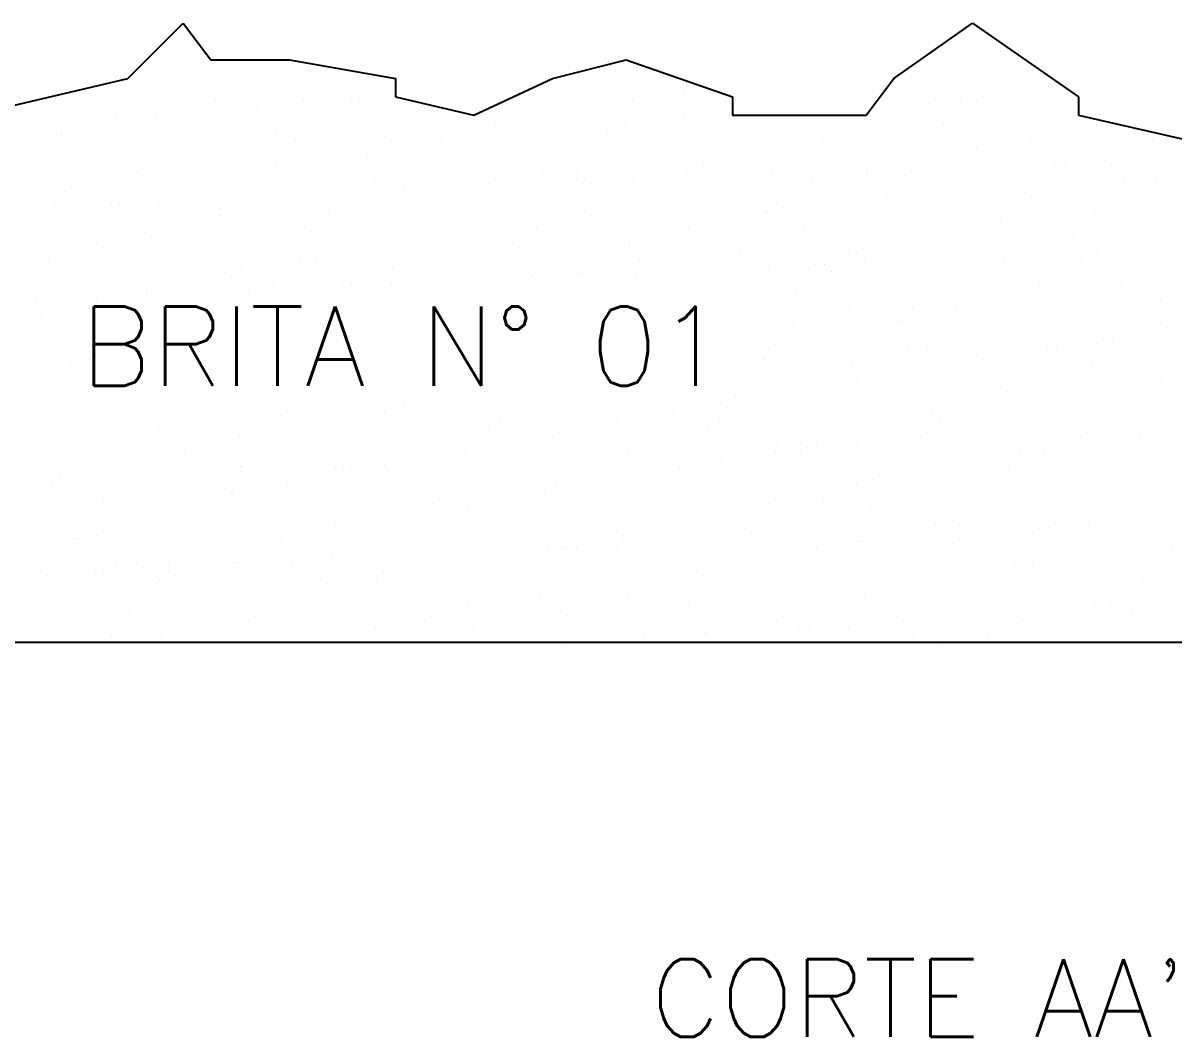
# Model space of a CAD drawing. Header units: millimetres. Extents: x 425 to 646, y 332 to 411.
# Drawn here: x 570.863 to 571.709, y 386.252 to 386.998 of the extents above; entities that cross this region are included whole.
import ezdxf
from ezdxf.enums import TextEntityAlignment as Align

# ---------------------------------------------------------------- set-up
doc = ezdxf.new("R2010")
doc.units = ezdxf.units.MM
doc.layers.add('DETALHES', color=6, linetype='Continuous')
doc.layers.add('nivel', color=4, linetype='Continuous')
doc.styles.add('ROMANS', font='romans.shx', dxfattribs={"height": 0.2})

# ---------------------------------------------------------------- blocks, each defined once
blk = doc.blocks.new('*X16')
at = {"color": 0}
for p, q in [((111.7342, 20.3428), (111.7342, 20.3428)), ((111.7481, 20.3079), (111.7481, 20.3079)), ((111.3269, 20.2509), (111.3269, 20.2509)), ((111.8018, 20.2544), (111.8018, 20.2544)), ((106.0792, 20.1759), (106.0792, 20.1759)), ((106.1772, 20.152), (106.1772, 20.152)), ((111.3088, 20.2105), (111.3088, 20.2105)), ((111.7219, 20.1502), (111.7219, 20.1502)), ((105.77, 20.0601), (105.77, 20.0601)), ((106.7331, 20.0554), (106.7331, 20.0554)), ((108.8928, 20.1045), (108.8928, 20.1045)), ((111.1987, 20.0603), (111.1987, 20.0603)), ((111.2611, 20.063), (111.2611, 20.063)), ((111.5558, 20.0759), (111.5558, 20.0759)), ((111.893, 20.0906), (111.893, 20.0906)), ((111.9554, 20.0933), (111.9554, 20.0933)), ((105.3686, 20.0128), (105.3686, 20.0128)), ((105.9544, 20.0132), (105.9544, 20.0132)), ((106.611, 20.0284), (106.611, 20.0284)), ((108.4534, 20.0072), (108.4534, 20.0072)), ((109.1156, 19.9693), (109.1156, 19.9693)), ((109.1777, 19.9972), (109.1777, 19.9972)), ((109.1781, 19.972), (109.1781, 19.972)), ((109.4728, 19.9849), (109.4728, 19.9849)), ((112.0859, 20.0133), (112.0859, 20.0133)), ((104.9639, 19.9396), (104.9639, 19.9396)), ((105.0668, 19.9106), (105.0668, 19.9106)), ((105.8745, 19.9091), (105.8745, 19.9091)), ((106.0375, 19.9012), (106.0375, 19.9012)), ((106.6784, 19.9026), (106.6784, 19.9026)), ((106.9338, 19.8958), (106.9338, 19.8958)), ((107.3351, 19.9431), (107.3351, 19.9431)), ((107.3898, 19.894), (107.3898, 19.894)), ((108.2901, 19.8946), (108.2901, 19.8946)), ((108.4213, 19.939), (108.4213, 19.939)), ((108.4837, 19.9417), (108.4837, 19.9417)), ((108.7785, 19.9546), (108.7785, 19.9546)), ((109.0978, 19.893), (109.0978, 19.893)), ((109.3075, 19.9179), (109.3075, 19.9179)), ((111.6787, 19.9214), (111.6787, 19.9214)), ((111.8942, 19.9106), (111.8942, 19.9106)), ((105.3068, 19.803), (105.3068, 19.803)), ((105.5981, 19.8038), (105.5981, 19.8038)), ((105.6439, 19.8177), (105.6439, 19.8177)), ((105.7064, 19.8205), (105.7064, 19.8205)), ((106.0011, 19.8333), (106.0011, 19.8333)), ((106.3383, 19.8481), (106.3383, 19.8481)), ((106.4007, 19.8508), (106.4007, 19.8508)), ((106.529, 19.8225), (106.529, 19.8225)), ((106.6954, 19.8637), (106.6954, 19.8637)), ((107.0326, 19.8784), (107.0326, 19.8784)), ((107.0951, 19.8811), (107.0951, 19.8811)), ((108.9002, 19.826), (108.9002, 19.826)), ((109.4782, 19.8047), (109.4782, 19.8047)), ((110.8726, 19.8009), (110.8726, 19.8009)), ((111.2773, 19.8742), (111.2773, 19.8742)), ((111.5134, 19.8785), (111.5134, 19.8785)), ((111.7722, 19.8835), (111.7722, 19.8835)), ((112.3211, 19.877), (112.3211, 19.877)), ((104.942, 19.748), (104.942, 19.748)), ((104.9496, 19.7874), (104.9496, 19.7874)), ((105.0121, 19.7902), (105.0121, 19.7902)), ((105.4761, 19.7768), (105.4761, 19.7768)), ((106.1218, 19.7306), (106.1218, 19.7306)), ((106.5536, 19.74), (106.5536, 19.74)), ((107.1965, 19.7285), (107.1965, 19.7285)), ((107.3185, 19.7555), (107.3185, 19.7555)), ((108.1653, 19.7319), (108.1653, 19.7319)), ((108.4989, 19.7788), (108.4989, 19.7788)), ((109.7769, 19.7239), (109.7769, 19.7239)), ((111.1986, 19.7564), (111.1986, 19.7564)), ((111.3886, 19.7159), (111.3886, 19.7159)), ((104.8621, 19.6439), (104.8621, 19.6439)), ((104.9025, 19.6496), (104.9025, 19.6496)), ((105.666, 19.6374), (105.666, 19.6374)), ((105.7204, 19.6834), (105.7204, 19.6834)), ((106.4737, 19.6358), (106.4737, 19.6358)), ((108.0941, 19.7055), (108.0941, 19.7055)), ((108.9168, 19.6802), (108.9168, 19.6802)), ((109.0389, 19.7073), (109.0389, 19.7073)), ((110.064, 19.6617), (110.064, 19.6617)), ((110.4653, 19.709), (110.4653, 19.709)), ((110.6372, 19.6319), (110.6372, 19.6319)), ((110.7593, 19.659), (110.7593, 19.659)), ((112.4377, 19.6838), (112.4377, 19.6838)), ((105.3156, 19.6101), (105.3156, 19.6101)), ((106.6229, 19.6013), (106.6229, 19.6013)), ((107.2777, 19.6293), (107.2777, 19.6293)), ((107.2855, 19.5663), (107.2855, 19.5663)), ((107.6869, 19.6136), (107.6869, 19.6136)), ((108.0854, 19.6278), (108.0854, 19.6278)), ((108.3433, 19.553), (108.3433, 19.553)), ((108.8893, 19.6213), (108.8893, 19.6213)), ((109.6592, 19.5884), (109.6592, 19.5884)), ((109.697, 19.6198), (109.697, 19.6198)), ((110.501, 19.6133), (110.501, 19.6133)), ((111.3087, 19.6118), (111.3087, 19.6118)), ((112.0304, 19.592), (112.0304, 19.592)), ((112.1126, 19.6053), (112.1126, 19.6053)), ((112.3576, 19.5836), (112.3576, 19.5836)), ((112.4796, 19.6107), (112.4796, 19.6107)), ((112.9204, 19.6037), (112.9204, 19.6037)), ((104.9084, 19.5182), (104.9084, 19.5182)), ((105.5412, 19.4747), (105.5412, 19.4747)), ((106.0615, 19.4769), (106.0615, 19.4769)), ((106.1836, 19.5039), (106.1836, 19.5039)), ((106.8807, 19.493), (106.8807, 19.493)), ((107.1529, 19.4667), (107.1529, 19.4667)), ((109.252, 19.4966), (109.252, 19.4966)), ((110.0637, 19.5048), (110.0637, 19.5048)), ((111.2243, 19.4714), (111.2243, 19.4714)), ((111.6291, 19.5447), (111.6291, 19.5447)), ((112.9054, 19.4646), (112.9054, 19.4646)), ((112.9679, 19.4674), (112.9679, 19.4674)), ((106.4735, 19.4011), (106.4735, 19.4011)), ((107.7819, 19.4286), (107.7819, 19.4286)), ((107.9039, 19.4556), (107.9039, 19.4556)), ((108.7645, 19.4587), (108.7645, 19.4587)), ((108.8506, 19.4493), (108.8506, 19.4493)), ((109.5023, 19.3803), (109.5023, 19.3803)), ((109.6243, 19.4074), (109.6243, 19.4074)), ((110.3762, 19.4507), (110.3762, 19.4507)), ((110.8171, 19.3795), (110.8171, 19.3795)), ((111.1796, 19.3893), (111.1796, 19.3893)), ((111.5167, 19.404), (111.5167, 19.404)), ((111.5792, 19.4067), (111.5792, 19.4067)), ((111.784, 19.4565), (111.784, 19.4565)), ((111.8739, 19.4196), (111.8739, 19.4196)), ((111.9878, 19.4426), (111.9878, 19.4426)), ((112.2111, 19.4343), (112.2111, 19.4343)), ((112.2735, 19.4371), (112.2735, 19.4371)), ((112.5682, 19.4499), (112.5682, 19.4499)), ((104.6536, 19.3721), (104.6536, 19.3721)), ((105.4613, 19.3706), (105.4613, 19.3706)), ((105.4879, 19.3497), (105.4879, 19.3497)), ((106.0722, 19.3539), (106.0722, 19.3539)), ((106.2652, 19.3641), (106.2652, 19.3641)), ((107.073, 19.3626), (107.073, 19.3626)), ((107.2083, 19.3014), (107.2083, 19.3014)), ((107.8769, 19.3561), (107.8769, 19.3561)), ((108.4458, 19.376), (108.4458, 19.376)), ((108.6846, 19.3546), (108.6846, 19.3546)), ((109.0965, 19.2983), (109.0965, 19.2983)), ((109.4337, 19.3131), (109.4337, 19.3131)), ((109.4885, 19.3481), (109.4885, 19.3481)), ((109.4962, 19.3158), (109.4962, 19.3158)), ((109.7909, 19.3287), (109.7909, 19.3287)), ((110.1281, 19.3434), (110.1281, 19.3434)), ((110.1905, 19.3461), (110.1905, 19.3461)), ((110.2963, 19.3465), (110.2963, 19.3465)), ((110.4157, 19.3322), (110.4157, 19.3322)), ((110.4852, 19.359), (110.4852, 19.359)), ((110.8224, 19.3737), (110.8224, 19.3737)), ((110.8848, 19.3764), (110.8848, 19.3764)), ((111.1002, 19.34), (111.1002, 19.34)), ((111.2227, 19.332), (111.2227, 19.332)), ((111.3447, 19.3591), (111.3447, 19.3591)), ((111.9079, 19.3385), (111.9079, 19.3385)), ((112.7119, 19.332), (112.7119, 19.332)), ((112.7894, 19.3544), (112.7894, 19.3544)), ((113.0651, 19.3108), (113.0651, 19.3108)), ((104.9266, 19.2253), (104.9266, 19.2253)), ((105.0486, 19.2523), (105.0486, 19.2523)), ((105.6674, 19.2806), (105.6674, 19.2806)), ((107.0135, 19.2074), (107.0135, 19.2074)), ((107.3507, 19.2221), (107.3507, 19.2221)), ((107.4131, 19.2248), (107.4131, 19.2248)), ((107.6373, 19.2368), (107.6373, 19.2368)), ((107.7079, 19.2377), (107.7079, 19.2377)), ((108.0386, 19.2841), (108.0386, 19.2841)), ((108.045, 19.2524), (108.045, 19.2524)), ((108.1075, 19.2552), (108.1075, 19.2552)), ((108.4022, 19.268), (108.4022, 19.268)), ((108.7394, 19.2828), (108.7394, 19.2828)), ((108.8018, 19.2855), (108.8018, 19.2855)), ((108.9287, 19.2531), (108.9287, 19.2531)), ((110.011, 19.259), (110.011, 19.259)), ((111.9808, 19.2152), (111.9808, 19.2152)), ((112.3822, 19.2625), (112.3822, 19.2625)), ((112.943, 19.2837), (112.943, 19.2837)), ((104.8588, 19.1414), (104.8588, 19.1414)), ((105.2601, 19.1887), (105.2601, 19.1887)), ((105.2677, 19.1312), (105.2677, 19.1312)), ((105.3301, 19.1339), (105.3301, 19.1339)), ((105.6248, 19.1468), (105.6248, 19.1468)), ((105.962, 19.1615), (105.962, 19.1615)), ((106.0245, 19.1642), (106.0245, 19.1642)), ((106.1404, 19.2015), (106.1404, 19.2015)), ((106.3192, 19.1771), (106.3192, 19.1771)), ((106.647, 19.177), (106.647, 19.177)), ((106.6564, 19.1918), (106.6564, 19.1918)), ((106.7188, 19.1945), (106.7188, 19.1945)), ((106.769, 19.204), (106.769, 19.204)), ((107.2325, 19.1635), (107.2325, 19.1635)), ((107.7521, 19.1934), (107.7521, 19.1934)), ((108.3673, 19.1287), (108.3673, 19.1287)), ((108.4894, 19.1557), (108.4894, 19.1557)), ((109.3637, 19.1854), (109.3637, 19.1854)), ((109.6037, 19.1671), (109.6037, 19.1671)), ((110.6491, 19.2049), (110.6491, 19.2049)), ((110.9754, 19.1774), (110.9754, 19.1774)), ((111.5761, 19.1419), (111.5761, 19.1419)), ((112.3695, 19.1566), (112.3695, 19.1566)), ((112.5871, 19.1694), (112.5871, 19.1694)), ((104.6358, 19.1036), (104.6358, 19.1036)), ((104.9305, 19.1165), (104.9305, 19.1165)), ((105.2528, 19.0989), (105.2528, 19.0989)), ((106.0605, 19.0973), (106.0605, 19.0973)), ((106.0734, 19.0498), (106.0734, 19.0498)), ((106.8253, 19.0717), (106.8253, 19.0717)), ((106.8645, 19.0909), (106.8645, 19.0909)), ((107.6722, 19.0893), (107.6722, 19.0893)), ((108.4761, 19.0828), (108.4761, 19.0828)), ((108.7976, 19.0465), (108.7976, 19.0465)), ((109.2024, 19.1198), (109.2024, 19.1198)), ((109.2838, 19.0813), (109.2838, 19.0813)), ((110.0877, 19.0804), (110.0877, 19.0804)), ((110.0878, 19.0748), (110.0878, 19.0748)), ((110.2098, 19.1075), (110.2098, 19.1075)), ((110.8955, 19.0733), (110.8955, 19.0733)), ((111.1688, 19.05), (111.1688, 19.05)), ((111.6994, 19.0668), (111.6994, 19.0668)), ((111.9301, 19.0592), (111.9301, 19.0592)), ((112.5072, 19.0652), (112.5072, 19.0652)), ((106.4239, 19.0244), (106.4239, 19.0244)), ((107.7938, 19.0015), (107.7938, 19.0015)), ((108.3904, 18.9546), (108.3904, 18.9546)), ((110.7675, 19.0028), (110.7675, 19.0028)), ((111.8081, 19.0321), (111.8081, 19.0321)), ((105.128, 18.9362), (105.128, 18.9362)), ((105.512, 18.9254), (105.512, 18.9254)), ((105.6341, 18.9524), (105.6341, 18.9524)), ((106.0191, 18.9511), (106.0191, 18.9511)), ((106.7397, 18.9282), (106.7397, 18.9282)), ((107.2324, 18.8771), (107.2324, 18.8771)), ((107.3544, 18.9041), (107.3544, 18.9041)), ((107.989, 18.9074), (107.989, 18.9074)), ((108.3513, 18.9202), (108.3513, 18.9202)), ((109.5141, 18.9532), (109.5141, 18.9532)), ((109.963, 18.9122), (109.963, 18.9122)), ((110.3627, 18.9295), (110.3627, 18.9295)), ((111.2345, 18.905), (111.2345, 18.905)), ((111.5746, 18.9041), (111.5746, 18.9041)), ((112.3326, 18.8857), (112.3326, 18.8857)), ((112.734, 18.933), (112.734, 18.933)), ((104.9384, 18.7982), (104.9384, 18.7982)), ((105.0481, 18.8321), (105.0481, 18.8321)), ((105.2105, 18.812), (105.2105, 18.812)), ((105.6119, 18.8592), (105.6119, 18.8592)), ((105.852, 18.8256), (105.852, 18.8256)), ((106.6598, 18.8241), (106.6598, 18.8241)), ((107.4637, 18.8176), (107.4637, 18.8176)), ((107.5842, 18.8341), (107.5842, 18.8341)), ((108.2714, 18.8161), (108.2714, 18.8161)), ((108.9528, 18.8288), (108.9528, 18.8288)), ((109.0748, 18.8558), (109.0748, 18.8558)), ((109.0753, 18.8096), (109.0753, 18.8096)), ((109.5541, 18.7903), (109.5541, 18.7903)), ((109.8831, 18.808), (109.8831, 18.808)), ((109.9555, 18.8376), (109.9555, 18.8376)), ((110.687, 18.8015), (110.687, 18.8015)), ((110.7952, 18.8076), (110.7952, 18.8076)), ((111.4947, 18.8), (111.4947, 18.8)), ((111.9278, 18.8124), (111.9278, 18.8124)), ((112.2987, 18.7935), (112.2987, 18.7935)), ((112.8863, 18.7937), (112.8863, 18.7937)), ((112.9549, 18.8567), (112.9549, 18.8567)), ((104.8058, 18.7387), (104.8058, 18.7387)), ((106.6588, 18.7499), (106.6588, 18.7499)), ((107.177, 18.7422), (107.177, 18.7422)), ((108.3792, 18.7016), (108.3792, 18.7016)), ((109.1494, 18.717), (109.1494, 18.717)), ((110.6732, 18.7805), (110.6732, 18.7805)), ((110.8033, 18.7027), (110.8033, 18.7027)), ((111.1405, 18.7175), (111.1405, 18.7175)), ((111.2029, 18.7202), (111.2029, 18.7202)), ((111.4976, 18.733), (111.4976, 18.733)), ((111.5206, 18.7205), (111.5206, 18.7205)), ((111.8348, 18.7478), (111.8348, 18.7478)), ((111.8973, 18.7505), (111.8973, 18.7505)), ((112.192, 18.7634), (112.192, 18.7634)), ((112.3935, 18.7322), (112.3935, 18.7322)), ((112.5156, 18.7593), (112.5156, 18.7593)), ((112.5292, 18.7781), (112.5292, 18.7781)), ((112.5916, 18.7808), (112.5916, 18.7808)), ((105.7272, 18.663), (105.7272, 18.663)), ((106.0975, 18.6255), (106.0975, 18.6255)), ((106.2195, 18.6525), (106.2195, 18.6525)), ((106.3709, 18.6216), (106.3709, 18.6216)), ((106.7757, 18.6949), (106.7757, 18.6949)), ((107.3389, 18.655), (107.3389, 18.655)), ((108.7421, 18.6251), (108.7421, 18.6251)), ((108.9506, 18.6469), (108.9506, 18.6469)), ((109.0575, 18.6265), (109.0575, 18.6265)), ((109.1199, 18.6292), (109.1199, 18.6292)), ((109.4146, 18.6421), (109.4146, 18.6421)), ((109.7518, 18.6568), (109.7518, 18.6568)), ((109.8142, 18.6595), (109.8142, 18.6595)), ((110.0996, 18.6534), (110.0996, 18.6534)), ((110.109, 18.6724), (110.109, 18.6724)), ((110.4461, 18.6871), (110.4461, 18.6871)), ((110.5086, 18.6899), (110.5086, 18.6899)), ((110.5622, 18.6389), (110.5622, 18.6389)), ((111.1192, 18.6733), (111.1192, 18.6733)), ((112.1739, 18.6309), (112.1739, 18.6309)), ((104.8396, 18.5604), (104.8396, 18.5604)), ((105.6473, 18.5589), (105.6473, 18.5589)), ((106.4513, 18.5524), (106.4513, 18.5524)), ((106.9744, 18.5356), (106.9744, 18.5356)), ((107.0369, 18.5383), (107.0369, 18.5383)), ((107.259, 18.5508), (107.259, 18.5508)), ((107.3316, 18.5512), (107.3316, 18.5512)), ((107.6688, 18.5659), (107.6688, 18.5659)), ((107.7312, 18.5686), (107.7312, 18.5686)), ((107.8178, 18.5772), (107.8178, 18.5772)), ((107.9399, 18.6042), (107.9399, 18.6042)), ((108.0259, 18.5815), (108.0259, 18.5815)), ((108.0629, 18.5443), (108.0629, 18.5443)), ((108.3408, 18.5779), (108.3408, 18.5779)), ((108.3631, 18.5962), (108.3631, 18.5962)), ((108.4256, 18.5989), (108.4256, 18.5989)), ((108.7203, 18.6118), (108.7203, 18.6118)), ((108.8707, 18.5428), (108.8707, 18.5428)), ((109.6602, 18.556), (109.6602, 18.556)), ((109.6746, 18.5363), (109.6746, 18.5363)), ((110.4823, 18.5348), (110.4823, 18.5348)), ((110.7145, 18.6), (110.7145, 18.6)), ((111.82, 18.6051), (111.82, 18.6051)), ((112.6844, 18.5562), (112.6844, 18.5562)), ((104.9539, 18.4473), (104.9539, 18.4473)), ((105.5239, 18.4983), (105.5239, 18.4983)), ((105.5623, 18.4825), (105.5623, 18.4825)), ((105.5858, 18.4749), (105.5858, 18.4749)), ((105.6482, 18.4777), (105.6482, 18.4777)), ((105.9429, 18.4905), (105.9429, 18.4905)), ((105.9637, 18.5297), (105.9637, 18.5297)), ((106.2801, 18.5052), (106.2801, 18.5052)), ((106.3425, 18.508), (106.3425, 18.508)), ((106.6373, 18.5208), (106.6373, 18.5208)), ((107.936, 18.5046), (107.936, 18.5046)), ((109.5382, 18.5289), (109.5382, 18.5289)), ((109.9059, 18.4608), (109.9059, 18.4608)), ((110.3072, 18.5081), (110.3072, 18.5081)), ((111.2586, 18.4806), (111.2586, 18.4806)), ((111.2862, 18.5283), (111.2862, 18.5283)), ((111.3806, 18.5077), (111.3806, 18.5077)), ((112.094, 18.5268), (112.094, 18.5268)), ((112.2796, 18.4829), (112.2796, 18.4829)), ((112.8979, 18.5203), (112.8979, 18.5203)), ((104.7148, 18.3977), (104.7148, 18.3977)), ((104.8914, 18.4446), (104.8914, 18.4446)), ((104.9625, 18.3739), (104.9625, 18.3739)), ((105.0845, 18.4009), (105.0845, 18.4009)), ((105.1575, 18.4092), (105.1575, 18.4092)), ((111.1614, 18.3657), (111.1614, 18.3657)), ((111.8723, 18.3911), (111.8723, 18.3911)), ((112.979, 18.4323), (112.979, 18.4323)), ((104.6349, 18.2936), (104.6349, 18.2936)), ((104.7503, 18.3173), (104.7503, 18.3173)), ((110.685, 18.3535), (110.685, 18.3535)), ((111.471, 18.3438), (111.471, 18.3438)), ((112.4054, 18.3052), (112.4054, 18.3052)), ((112.7731, 18.3576), (112.7731, 18.3576)), ((110.1236, 18.229), (110.1236, 18.229)), ((110.2457, 18.2561), (110.2457, 18.2561)), ((110.2738, 18.2631), (110.2738, 18.2631)), ((111.0662, 18.2705), (111.0662, 18.2705)), ((111.0815, 18.2615), (111.0815, 18.2615)), ((111.8855, 18.255), (111.8855, 18.255)), ((111.9661, 18.2078), (111.9661, 18.2078)), ((112.6932, 18.2535), (112.6932, 18.2535)), ((113.0361, 18.2268), (113.0361, 18.2268)), ((110.2576, 18.1314), (110.2576, 18.1314)), ((110.659, 18.1786), (110.659, 18.1786)), ((111.844, 18.1807), (111.844, 18.1807)), ((112.6313, 18.1535), (112.6313, 18.1535)), ((112.8472, 18.1218), (112.8472, 18.1218)), ((112.9097, 18.1246), (112.9097, 18.1246)), ((109.8529, 18.0581), (109.8529, 18.0581)), ((110.149, 18.1004), (110.149, 18.1004)), ((110.7642, 18.0309), (110.7642, 18.0309)), ((110.8267, 18.0336), (110.8267, 18.0336)), ((111.1214, 18.0465), (111.1214, 18.0465)), ((111.2705, 18.0536), (111.2705, 18.0536)), ((111.4586, 18.0612), (111.4586, 18.0612)), ((111.521, 18.0639), (111.521, 18.0639)), ((111.7607, 18.0924), (111.7607, 18.0924)), ((111.8157, 18.0768), (111.8157, 18.0768)), ((112.1529, 18.0915), (112.1529, 18.0915)), ((112.2153, 18.0942), (112.2153, 18.0942)), ((112.2241, 18.0616), (112.2241, 18.0616)), ((112.5101, 18.1071), (112.5101, 18.1071)), ((104.7007, 17.9406), (104.7007, 17.9406)), ((104.9744, 17.9468), (104.9744, 17.9468)), ((105.102, 17.9878), (105.102, 17.9878)), ((109.7327, 17.9858), (109.7327, 17.9858)), ((110.0691, 17.9963), (110.0691, 17.9963)), ((110.0699, 18.0006), (110.0699, 18.0006)), ((110.1323, 18.0033), (110.1323, 18.0033)), ((110.427, 18.0162), (110.427, 18.0162)), ((110.8311, 17.9562), (110.8311, 17.9562)), ((110.873, 17.9898), (110.873, 17.9898)), ((111.418, 17.941), (111.418, 17.941)), ((111.6808, 17.9883), (111.6808, 17.9883)), ((111.8227, 18.0143), (111.8227, 18.0143)), ((112.4847, 17.9818), (112.4847, 17.9818)), ((112.9908, 18.0053), (112.9908, 18.0053)), ((110.7091, 17.9291), (110.7091, 17.9291)), ((112.4295, 17.8808), (112.4295, 17.8808)), ((112.5515, 17.9079), (112.5515, 17.9079)), ((104.8723, 17.7736), (104.8723, 17.7736)), ((105.2095, 17.7884), (105.2095, 17.7884)), ((110.1355, 17.8019), (110.1355, 17.8019)), ((110.6094, 17.8019), (110.6094, 17.8019)), ((110.7482, 17.8272), (110.7482, 17.8272)), ((111.0107, 17.8491), (111.0107, 17.8491)), ((112.3599, 17.8191), (112.3599, 17.8191)), ((112.9831, 17.824), (112.9831, 17.824)), ((105.0256, 17.7486), (105.0256, 17.7486)), ((109.6962, 17.7045), (109.6962, 17.7045)), ((109.8606, 17.7246), (109.8606, 17.7246)), ((110.2046, 17.7286), (110.2046, 17.7286)), ((110.6683, 17.723), (110.6683, 17.723)), ((111.4723, 17.7165), (111.4723, 17.7165)), ((111.8559, 17.7537), (111.8559, 17.7537)), ((112.1745, 17.6848), (112.1745, 17.6848)), ((112.28, 17.715), (112.28, 17.715)), ((112.5759, 17.7321), (112.5759, 17.7321)), ((105.0524, 17.6111), (105.0524, 17.6111)), ((105.5598, 17.6469), (105.5598, 17.6469)), ((107.4261, 17.6332), (107.4261, 17.6332)), ((109.7974, 17.6367), (109.7974, 17.6367)), ((111.2945, 17.6292), (111.2945, 17.6292)), ((111.4166, 17.6563), (111.4166, 17.6563)), ((111.7697, 17.6115), (111.7697, 17.6115)), ((104.6477, 17.5378), (104.6477, 17.5378)), ((104.9008, 17.586), (104.9008, 17.586)), ((104.9984, 17.5225), (104.9984, 17.5225)), ((105.1205, 17.5495), (105.1205, 17.5495)), ((106.5125, 17.578), (106.5125, 17.578)), ((107.0189, 17.5413), (107.0189, 17.5413)), ((107.2802, 17.5986), (107.2802, 17.5986)), ((108.1242, 17.57), (108.1242, 17.57)), ((108.9913, 17.5161), (108.9913, 17.5161)), ((109.0006, 17.5503), (109.0006, 17.5503)), ((109.396, 17.5894), (109.396, 17.5894)), ((109.7358, 17.5619), (109.7358, 17.5619)), ((111.3475, 17.5539), (111.3475, 17.5539)), ((111.3625, 17.5197), (111.3625, 17.5197)), ((112.9591, 17.5459), (112.9591, 17.5459)), ((113.0149, 17.5809), (113.0149, 17.5809)), ((104.8209, 17.4819), (104.8209, 17.4819)), ((105.6249, 17.4754), (105.6249, 17.4754)), ((106.4326, 17.4739), (106.4326, 17.4739)), ((106.6176, 17.494), (106.6176, 17.494)), ((106.7188, 17.4742), (106.7188, 17.4742)), ((106.8409, 17.5012), (106.8409, 17.5012)), ((107.2365, 17.4674), (107.2365, 17.4674)), ((108.0443, 17.4658), (108.0443, 17.4658)), ((108.5612, 17.4529), (108.5612, 17.4529)), ((108.8482, 17.4593), (108.8482, 17.4593)), ((109.6559, 17.4578), (109.6559, 17.4578)), ((110.4598, 17.4513), (110.4598, 17.4513)), ((110.7209, 17.502), (110.7209, 17.502)), ((110.9611, 17.4724), (110.9611, 17.4724)), ((111.2676, 17.4498), (111.2676, 17.4498)), ((112.0715, 17.4433), (112.0715, 17.4433)), ((112.4413, 17.4538), (112.4413, 17.4538)), ((112.471, 17.4353), (112.471, 17.4353)), ((112.5334, 17.438), (112.5334, 17.438)), ((112.8281, 17.4509), (112.8281, 17.4509)), ((112.8792, 17.4418), (112.8792, 17.4418)), ((106.1452, 17.347), (106.1452, 17.347)), ((106.2128, 17.4207), (106.2128, 17.4207)), ((108.1827, 17.377), (108.1827, 17.377)), ((108.4392, 17.4259), (108.4392, 17.4259)), ((108.584, 17.4243), (108.584, 17.4243)), ((110.1596, 17.3776), (110.1596, 17.3776)), ((110.2816, 17.4047), (110.2816, 17.4047)), ((110.4504, 17.347), (110.4504, 17.347)), ((110.5564, 17.3991), (110.5564, 17.3991)), ((110.7451, 17.3599), (110.7451, 17.3599)), ((111.0823, 17.3746), (111.0823, 17.3746)), ((111.1447, 17.3774), (111.1447, 17.3774)), ((111.4395, 17.3902), (111.4395, 17.3902)), ((111.7766, 17.4049), (111.7766, 17.4049)), ((111.8391, 17.4077), (111.8391, 17.4077)), ((112.002, 17.3564), (112.002, 17.3564)), ((112.1338, 17.4205), (112.1338, 17.4205)), ((112.5263, 17.3554), (112.5263, 17.3554)), ((112.9276, 17.4026), (112.9276, 17.4026)), ((105.4042, 17.2816), (105.4042, 17.2816)), ((105.5001, 17.3127), (105.5001, 17.3127)), ((105.8056, 17.3289), (105.8056, 17.3289)), ((107.1117, 17.3047), (107.1117, 17.3047)), ((107.7779, 17.3037), (107.7779, 17.3037)), ((107.8656, 17.2987), (107.8656, 17.2987)), ((108.6621, 17.269), (108.6621, 17.269)), ((108.7234, 17.2967), (108.7234, 17.2967)), ((108.9993, 17.2837), (108.9993, 17.2837)), ((109.0617, 17.2864), (109.0617, 17.2864)), ((109.3564, 17.2993), (109.3564, 17.2993)), ((109.6936, 17.314), (109.6936, 17.314)), ((109.7561, 17.3167), (109.7561, 17.3167)), ((110.0508, 17.3296), (110.0508, 17.3296)), ((110.1491, 17.3072), (110.1491, 17.3072)), ((110.335, 17.2887), (110.335, 17.2887)), ((110.388, 17.3443), (110.388, 17.3443)), ((111.88, 17.3293), (111.88, 17.3293)), ((111.9467, 17.2807), (111.9467, 17.2807)), ((112.1215, 17.2821), (112.1215, 17.2821)), ((104.9994, 17.2083), (104.9994, 17.2083)), ((105.4202, 17.2086), (105.4202, 17.2086)), ((105.5839, 17.2226), (105.5839, 17.2226)), ((105.7059, 17.2496), (105.7059, 17.2496)), ((106.2241, 17.2021), (106.2241, 17.2021)), ((106.5791, 17.178), (106.5791, 17.178)), ((106.9163, 17.1927), (106.9163, 17.1927)), ((106.9787, 17.1955), (106.9787, 17.1955)), ((107.0318, 17.2006), (107.0318, 17.2006)), ((107.2734, 17.2083), (107.2734, 17.2083)), ((107.3707, 17.2118), (107.3707, 17.2118)), ((107.4263, 17.2013), (107.4263, 17.2013)), ((107.6106, 17.2231), (107.6106, 17.2231)), ((107.673, 17.2258), (107.673, 17.2258)), ((107.8358, 17.1941), (107.8358, 17.1941)), ((107.9678, 17.2387), (107.9678, 17.2387)), ((108.3049, 17.2534), (108.3049, 17.2534)), ((108.3674, 17.2561), (108.3674, 17.2561)), ((108.6435, 17.1926), (108.6435, 17.1926)), ((109.343, 17.1867), (109.343, 17.1867)), ((109.4474, 17.1861), (109.4474, 17.1861)), ((109.586, 17.2504), (109.586, 17.2504)), ((109.7478, 17.26), (109.7478, 17.26)), ((110.2551, 17.1845), (110.2551, 17.1845)), ((111.0591, 17.1781), (111.0591, 17.1781)), ((111.3064, 17.2022), (111.3064, 17.2022)), ((111.7142, 17.1902), (111.7142, 17.1902)), ((104.8332, 17.1018), (104.8332, 17.1018)), ((104.8957, 17.1045), (104.8957, 17.1045)), ((105.0103, 17.0954), (105.0103, 17.0954)), ((105.1904, 17.1174), (105.1904, 17.1174)), ((105.5276, 17.1321), (105.5276, 17.1321)), ((105.59, 17.1348), (105.59, 17.1348)), ((105.8847, 17.1477), (105.8847, 17.1477)), ((106.2219, 17.1624), (106.2219, 17.1624)), ((106.2844, 17.1652), (106.2844, 17.1652)), ((106.9693, 17.1645), (106.9693, 17.1645)), ((107.3043, 17.1743), (107.3043, 17.1743)), ((108.9358, 17.0948), (108.9358, 17.0948)), ((109.0246, 17.126), (109.0246, 17.126)), ((109.1467, 17.153), (109.1467, 17.153)), ((110.8671, 17.1048), (110.8671, 17.1048)), ((111.3129, 17.1429), (111.3129, 17.1429)), ((111.8668, 17.1765), (111.8668, 17.1765)), ((112.6707, 17.17), (112.6707, 17.17)), ((113.0268, 17.1539), (113.0268, 17.1539)), ((106.0993, 17.0395), (106.0993, 17.0395)), ((106.5645, 17.0913), (106.5645, 17.0913)), ((106.7307, 17.0471), (106.7307, 17.0471)), ((107.711, 17.0315), (107.711, 17.0315)), ((108.5344, 17.0475), (108.5344, 17.0475)), ((109.3226, 17.0234), (109.3226, 17.0234)), ((110.745, 17.0777), (110.745, 17.0777)), ((110.9081, 17.0696), (110.9081, 17.0696)), ((110.9343, 17.0154), (110.9343, 17.0154)), ((112.4654, 17.0294), (112.4654, 17.0294)), ((112.5874, 17.0565), (112.5874, 17.0565)), ((112.878, 17.0259), (112.878, 17.0259)), ((105.2117, 16.9369), (105.2117, 16.9369)), ((105.756, 16.9521), (105.756, 16.9521)), ((106.0194, 16.9354), (106.0194, 16.9354)), ((106.1573, 16.9994), (106.1573, 16.9994)), ((106.2913, 16.9497), (106.2913, 16.9497)), ((106.8233, 16.9289), (106.8233, 16.9289)), ((107.6311, 16.9273), (107.6311, 16.9273)), ((108.1296, 16.9742), (108.1296, 16.9742)), ((108.4511, 16.9988), (108.4511, 16.9988)), ((110.0995, 16.9305), (110.0995, 16.9305)), ((110.1714, 16.9505), (110.1714, 16.9505)), ((110.5009, 16.9777), (110.5009, 16.9777)), ((112.4732, 16.9526), (112.4732, 16.9526)), ((112.5459, 17.0074), (112.5459, 17.0074)), ((105.3512, 16.8788), (105.3512, 16.8788)), ((106.1693, 16.9227), (106.1693, 16.9227)), ((107.7224, 16.8823), (107.7224, 16.8823)), ((107.8897, 16.8744), (107.8897, 16.8744)), ((108.0117, 16.9014), (108.0117, 16.9014)), ((108.435, 16.9208), (108.435, 16.9208)), ((109.2427, 16.9193), (109.2427, 16.9193)), ((109.6948, 16.8572), (109.6948, 16.8572)), ((109.7321, 16.8531), (109.7321, 16.8531)), ((110.0466, 16.9128), (110.0466, 16.9128)), ((110.8544, 16.9113), (110.8544, 16.9113)), ((111.6583, 16.9048), (111.6583, 16.9048)), ((111.8918, 16.9023), (111.8918, 16.9023)), ((112.066, 16.8607), (112.066, 16.8607)), ((112.466, 16.9033), (112.466, 16.9033)), ((104.9439, 16.7869), (104.9439, 16.7869)), ((105.0869, 16.7743), (105.0869, 16.7743)), ((105.5957, 16.7955), (105.5957, 16.7955)), ((106.6985, 16.7662), (106.6985, 16.7662)), ((106.9163, 16.7618), (106.9163, 16.7618)), ((107.3211, 16.8351), (107.3211, 16.8351)), ((108.3102, 16.7582), (108.3102, 16.7582)), ((109.2875, 16.7653), (109.2875, 16.7653)), ((109.6101, 16.8261), (109.6101, 16.8261)), ((111.3305, 16.7778), (111.3305, 16.7778)), ((111.4525, 16.8049), (111.4525, 16.8049)), ((111.6646, 16.8134), (111.6646, 16.8134)), ((112.4519, 16.7643), (112.4519, 16.7643)), ((112.789, 16.779), (112.789, 16.779)), ((112.8515, 16.7817), (112.8515, 16.7817)), ((105.007, 16.6701), (105.007, 16.6701)), ((105.0344, 16.671), (105.0344, 16.671)), ((105.1564, 16.6981), (105.1564, 16.6981)), ((106.5091, 16.6699), (106.5091, 16.6699)), ((107.3161, 16.7472), (107.3161, 16.7472)), ((108.8862, 16.718), (108.8862, 16.718)), ((109.0365, 16.6989), (109.0365, 16.6989)), ((109.9219, 16.7502), (109.9219, 16.7502)), ((110.3689, 16.6733), (110.3689, 16.6733)), ((110.706, 16.6881), (110.706, 16.6881)), ((110.7685, 16.6908), (110.7685, 16.6908)), ((111.0632, 16.7037), (111.0632, 16.7037)), ((111.2599, 16.7401), (111.2599, 16.7401)), ((111.4004, 16.7184), (111.4004, 16.7184)), ((111.4628, 16.7211), (111.4628, 16.7211)), ((111.5335, 16.7422), (111.5335, 16.7422)), ((111.7575, 16.734), (111.7575, 16.734)), ((112.0947, 16.7487), (112.0947, 16.7487)), ((112.1571, 16.7514), (112.1571, 16.7514)), ((113.0508, 16.7295), (113.0508, 16.7295)), ((105.8109, 16.6636), (105.8109, 16.6636)), ((106.1077, 16.6226), (106.1077, 16.6226)), ((106.6186, 16.6621), (106.6186, 16.6621)), ((106.7547, 16.6228), (106.7547, 16.6228)), ((106.8768, 16.6498), (106.8768, 16.6498)), ((107.4226, 16.6556), (107.4226, 16.6556)), ((108.2303, 16.6541), (108.2303, 16.6541)), ((108.4814, 16.6447), (108.4814, 16.6447)), ((108.5972, 16.6015), (108.5972, 16.6015)), ((108.623, 16.5971), (108.623, 16.5971)), ((108.6855, 16.5998), (108.6855, 16.5998)), ((108.9802, 16.6127), (108.9802, 16.6127)), ((109.0342, 16.6476), (109.0342, 16.6476)), ((109.3174, 16.6274), (109.3174, 16.6274)), ((109.3798, 16.6302), (109.3798, 16.6302)), ((109.6745, 16.643), (109.6745, 16.643)), ((109.842, 16.6461), (109.842, 16.6461)), ((110.0117, 16.6578), (110.0117, 16.6578)), ((110.0741, 16.6605), (110.0741, 16.6605)), ((110.4513, 16.601), (110.4513, 16.601)), ((110.6459, 16.6396), (110.6459, 16.6396)), ((110.7569, 16.6506), (110.7569, 16.6506)), ((110.8526, 16.6483), (110.8526, 16.6483)), ((111.4536, 16.638), (111.4536, 16.638)), ((112.2575, 16.6315), (112.2575, 16.6315)), ((112.4773, 16.6024), (112.4773, 16.6024)), ((112.825, 16.6231), (112.825, 16.6231)), ((113.0653, 16.63), (113.0653, 16.63)), ((105.6861, 16.501), (105.6861, 16.501)), ((105.7029, 16.5493), (105.7029, 16.5493)), ((106.54, 16.5062), (106.54, 16.5062)), ((106.6024, 16.5089), (106.6024, 16.5089)), ((106.8972, 16.5218), (106.8972, 16.5218)), ((107.2343, 16.5365), (107.2343, 16.5365)), ((107.2968, 16.5392), (107.2968, 16.5392)), ((107.5915, 16.5521), (107.5915, 16.5521)), ((107.6728, 16.5056), (107.6728, 16.5056)), ((107.9287, 16.5668), (107.9287, 16.5668)), ((107.9911, 16.5695), (107.9911, 16.5695)), ((108.0742, 16.5529), (108.0742, 16.5529)), ((108.2858, 16.5824), (108.2858, 16.5824)), ((108.4751, 16.5745), (108.4751, 16.5745)), ((110.0465, 16.5277), (110.0465, 16.5277)), ((110.1955, 16.5262), (110.1955, 16.5262)), ((110.3175, 16.5532), (110.3175, 16.5532)), ((112.0379, 16.505), (112.0379, 16.505)), ((112.4178, 16.5312), (112.4178, 16.5312)), ((104.8141, 16.4308), (104.8141, 16.4308)), ((105.1513, 16.4455), (105.1513, 16.4455)), ((105.2138, 16.4483), (105.2138, 16.4483)), ((105.2957, 16.4574), (105.2957, 16.4574)), ((105.5085, 16.4611), (105.5085, 16.4611)), ((105.8457, 16.4759), (105.8457, 16.4759)), ((105.9081, 16.4786), (105.9081, 16.4786)), ((106.1812, 16.4956), (106.1812, 16.4956)), ((106.2028, 16.4915), (106.2028, 16.4915)), ((107.268, 16.4323), (107.268, 16.4323)), ((107.2978, 16.493), (107.2978, 16.493)), ((107.9016, 16.4473), (107.9016, 16.4473)), ((108.9094, 16.485), (108.9094, 16.485)), ((109.6393, 16.4358), (109.6393, 16.4358)), ((110.5211, 16.4769), (110.5211, 16.4769)), ((111.9159, 16.4779), (111.9159, 16.4779)), ((112.0164, 16.4839), (112.0164, 16.4839)), ((112.1327, 16.4689), (112.1327, 16.4689)), ((104.7985, 16.3984), (104.7985, 16.3984)), ((104.8943, 16.4102), (104.8943, 16.4102)), ((105.6062, 16.3969), (105.6062, 16.3969)), ((105.6198, 16.3712), (105.6198, 16.3712)), ((105.7418, 16.3982), (105.7418, 16.3982)), ((106.4101, 16.3904), (106.4101, 16.3904)), ((106.8608, 16.3404), (106.8608, 16.3404)), ((107.2179, 16.3889), (107.2179, 16.3889)), ((107.4622, 16.3499), (107.4622, 16.3499)), ((108.0218, 16.3824), (108.0218, 16.3824)), ((108.8295, 16.3808), (108.8295, 16.3808)), ((109.2379, 16.3885), (109.2379, 16.3885)), ((109.6219, 16.399), (109.6219, 16.399)), ((109.6335, 16.3743), (109.6335, 16.3743)), ((110.4412, 16.3728), (110.4412, 16.3728)), ((111.2451, 16.3663), (111.2451, 16.3663)), ((111.3423, 16.3507), (111.3423, 16.3507)), ((111.6116, 16.4107), (111.6116, 16.4107)), ((112.0528, 16.3648), (112.0528, 16.3648)), ((112.8568, 16.3583), (112.8568, 16.3583)), ((106.4595, 16.2931), (106.4595, 16.2931)), ((107.3402, 16.3229), (107.3402, 16.3229)), ((108.8332, 16.3153), (108.8332, 16.3153)), ((109.0606, 16.2746), (109.0606, 16.2746)), ((109.1826, 16.3016), (109.1826, 16.3016)), ((110.803, 16.2715), (110.803, 16.2715)), ((110.903, 16.2533), (110.903, 16.2533)), ((111.2044, 16.3188), (111.2044, 16.3188)), ((113.0627, 16.3025), (113.0627, 16.3025)), ((104.6737, 16.2358), (104.6737, 16.2358)), ((105.0462, 16.244), (105.0462, 16.244)), ((106.0547, 16.2198), (106.0547, 16.2198)), ((106.2853, 16.2277), (106.2853, 16.2277)), ((106.7666, 16.1957), (106.7666, 16.1957)), ((107.897, 16.2197), (107.897, 16.2197)), ((108.0246, 16.1761), (108.0246, 16.1761)), ((108.4259, 16.2234), (108.4259, 16.2234)), ((109.5087, 16.2117), (109.5087, 16.2117)), ((110.3983, 16.1982), (110.3983, 16.1982)), ((110.7809, 16.2263), (110.7809, 16.2263)), ((111.1203, 16.2037), (111.1203, 16.2037)), ((112.5013, 16.178), (112.5013, 16.178)), ((112.6234, 16.2051), (112.6234, 16.2051)), ((112.732, 16.1957), (112.732, 16.1957)), ((112.7695, 16.2017), (112.7695, 16.2017)), ((105.2461, 16.0807), (105.2461, 16.0807)), ((105.3977, 16.1252), (105.3977, 16.1252)), ((105.6475, 16.128), (105.6475, 16.128)), ((106.2054, 16.1236), (106.2054, 16.1236)), ((106.3273, 16.0983), (106.3273, 16.0983)), ((107.0094, 16.1171), (107.0094, 16.1171)), ((107.6198, 16.1028), (107.6198, 16.1028)), ((107.8171, 16.1156), (107.8171, 16.1156)), ((108.487, 16.1474), (108.487, 16.1474)), ((108.621, 16.1091), (108.621, 16.1091)), ((109.4288, 16.1076), (109.4288, 16.1076)), ((109.991, 16.1063), (109.991, 16.1063)), ((110.2074, 16.0991), (110.2074, 16.0991)), ((110.2327, 16.1011), (110.2327, 16.1011)), ((111.0404, 16.0995), (111.0404, 16.0995)), ((111.8443, 16.0931), (111.8443, 16.0931)), ((111.9634, 16.0812), (111.9634, 16.0812)), ((112.0756, 16.0777), (112.0756, 16.0777)), ((112.3682, 16.1545), (112.3682, 16.1545)), ((112.4128, 16.0924), (112.4128, 16.0924)), ((112.4752, 16.0952), (112.4752, 16.0952)), ((112.6521, 16.0915), (112.6521, 16.0915)), ((112.7699, 16.108), (112.7699, 16.108)), ((104.8413, 16.0074), (104.8413, 16.0074)), ((106.2052, 16.0713), (106.2052, 16.0713)), ((107.2126, 16.0109), (107.2126, 16.0109)), ((107.9256, 16.023), (107.9256, 16.023)), ((108.0477, 16.05), (108.0477, 16.05)), ((109.5897, 16.0591), (109.5897, 16.0591)), ((109.768, 16.0017), (109.768, 16.0017)), ((110.3298, 16.0015), (110.3298, 16.0015)), ((110.3922, 16.0042), (110.3922, 16.0042)), ((110.6869, 16.0171), (110.6869, 16.0171)), ((111.0241, 16.0318), (111.0241, 16.0318)), ((111.0865, 16.0345), (111.0865, 16.0345)), ((111.3813, 16.0474), (111.3813, 16.0474)), ((111.7184, 16.0621), (111.7184, 16.0621)), ((111.7809, 16.0649), (111.7809, 16.0649)), ((111.9278, 16.0508), (111.9278, 16.0508)), ((105.2729, 15.9625), (105.2729, 15.9625)), ((105.6317, 15.9441), (105.6317, 15.9441)), ((106.8112, 15.9637), (106.8112, 15.9637)), ((106.8846, 15.9545), (106.8846, 15.9545)), ((108.2468, 15.9106), (108.2468, 15.9106)), ((108.3092, 15.9133), (108.3092, 15.9133)), ((108.4962, 15.9465), (108.4962, 15.9465)), ((108.6039, 15.9262), (108.6039, 15.9262)), ((108.9411, 15.9409), (108.9411, 15.9409)), ((109.0035, 15.9436), (109.0035, 15.9436)), ((109.1849, 15.9858), (109.1849, 15.9858)), ((109.2983, 15.9565), (109.2983, 15.9565)), ((109.6354, 15.9712), (109.6354, 15.9712)), ((109.646, 15.9747), (109.646, 15.9747)), ((109.6979, 15.9739), (109.6979, 15.9739)), ((109.9926, 15.9868), (109.9926, 15.9868)), ((110.1079, 15.9384), (110.1079, 15.9384)), ((111.1548, 15.942), (111.1548, 15.942)), ((111.3664, 15.9264), (111.3664, 15.9264)), ((111.4884, 15.9535), (111.4884, 15.9535)), ((111.5561, 15.9893), (111.5561, 15.9893)), ((111.7195, 15.9304), (111.7195, 15.9304))]:
    blk.add_line(p, q, dxfattribs=at)

msp = doc.modelspace()

# ---------------------------------------------------------------- linework, layer by layer
at = {"layer": 'DETALHES'}
for p, q in [((570.94036, 386.95702), (570.98107, 386.99771)), ((570.98107, 386.99771), (571.00142, 386.97058)), ((571.50346, 386.95702), (571.56113, 386.99771)), ((571.56113, 386.99771), (571.63915, 386.94345)), ((571.00142, 386.97058), (571.05909, 386.97058)), ((571.05909, 386.97058), (571.13711, 386.95702)), ((571.25244, 386.95702), (571.30672, 386.97058)), ((571.30672, 386.97058), (571.38474, 386.94345)), ((570.82503, 386.92989), (570.94036, 386.95702)), ((571.13711, 386.95702), (571.13711, 386.94345)), ((571.19478, 386.92989), (571.25244, 386.95702)), ((571.48311, 386.92989), (571.50346, 386.95702)), ((571.13711, 386.94345), (571.19478, 386.92989)), ((571.38474, 386.94345), (571.38474, 386.92989)), ((571.63915, 386.94345), (571.63915, 386.92989)), ((571.38474, 386.92989), (571.48311, 386.92989)), ((571.63915, 386.92989), (571.75787, 386.90276)), ((570.14749, 386.54242), (572.14739, 386.54242))]:
    msp.add_line(p, q, dxfattribs=at)

# ---------------------------------------------------------------- block references
at = {"layer": 'DETALHES', "color": 2, "xscale": 0.09999499999332784, "yscale": 0.09999499989356764, "zscale": 0.099995}
msp.add_blockref('*X16', (560.40187, 384.95148), dxfattribs=at)

# ---------------------------------------------------------------- texts
at = {"layer": 'DETALHES', "color": 6, "style": 'ROMANS'}
msp.add_text("CORTE AA' ", height=0.05714, dxfattribs=at).set_placement((571.32455, 386.25224))
at = {"layer": 'nivel', "color": 3, "style": 'ROMANS'}
msp.add_text('BRITA N%%D 01', height=0.0582828, dxfattribs=at).set_placement((571.14269, 386.76017), align=Align.MIDDLE)

doc.saveas('drawing.dxf')
